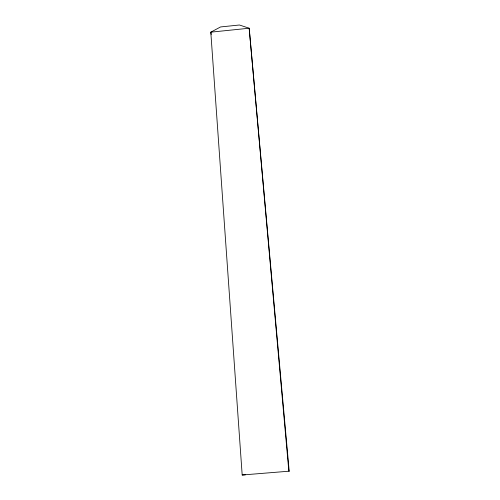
<?xml version="1.0" encoding="UTF-8"?>
<svg xmlns="http://www.w3.org/2000/svg" width="500" height="500" viewBox="0 0 500 500"><rect width="100%" height="100%" fill="white"/><g stroke="black" fill="none" stroke-linecap="round" stroke-linejoin="round"><path stroke-width="0.75" d="M242.188 475L289.2 471.188L249.181 28.225L239.444 25L220.594 26.938L210.8 32.163L242.188 475L245.35 474.794M289.2 471.188L288.844 471.163L249.181 28.225L210.8 32.163L211.231 34.444"/></g></svg>
